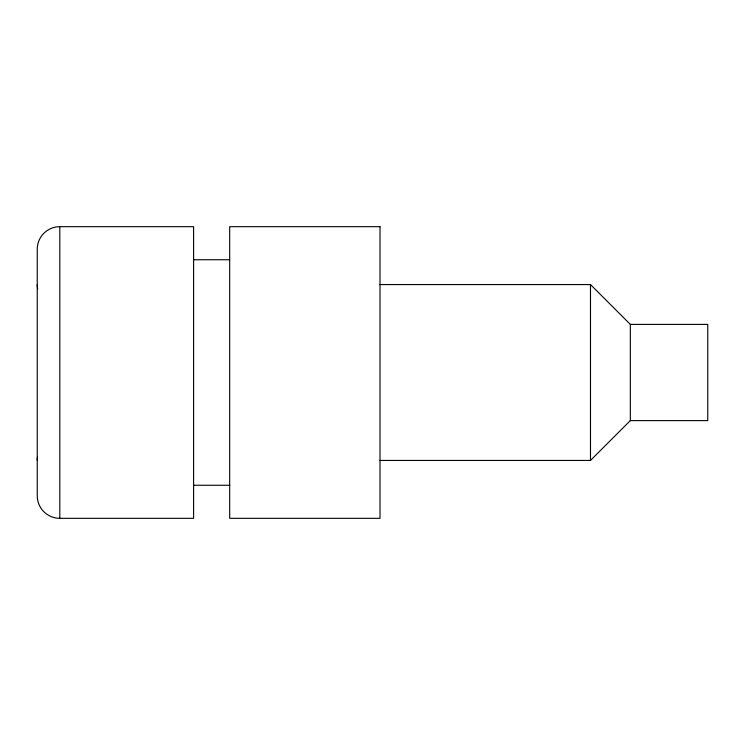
<?xml version="1.0" encoding="UTF-8"?>
<svg xmlns="http://www.w3.org/2000/svg" width="745" height="745" viewBox="0 0 745 745"><rect width="100%" height="100%" fill="white"/><g stroke="black" fill="none" stroke-linecap="round" stroke-linejoin="round"><path stroke-width="1.12" d="M380.015 460.447L590.487 460.447L630.326 420.608L630.326 324.392L590.487 284.553L380.015 284.553M59.805 226.676L193.598 226.676L193.598 518.324L59.805 518.324A22.555 22.555 0 0 1 37.25 495.779L37.25 249.221A22.555 22.555 0 0 1 59.805 226.676L59.805 518.324M193.598 259.744L229.683 259.744M630.326 324.392L707.75 324.392L707.75 420.608L630.326 420.608M193.598 485.256L229.683 485.256M590.487 284.553L590.487 460.447M37.688 288.948A22.555 22.555 0 0 1 37.25 284.553M37.25 460.447A22.555 22.555 0 0 1 37.501 457.085M380.015 226.676L229.683 226.676L229.683 518.324L380.015 518.324L380.015 226.676"/></g></svg>
